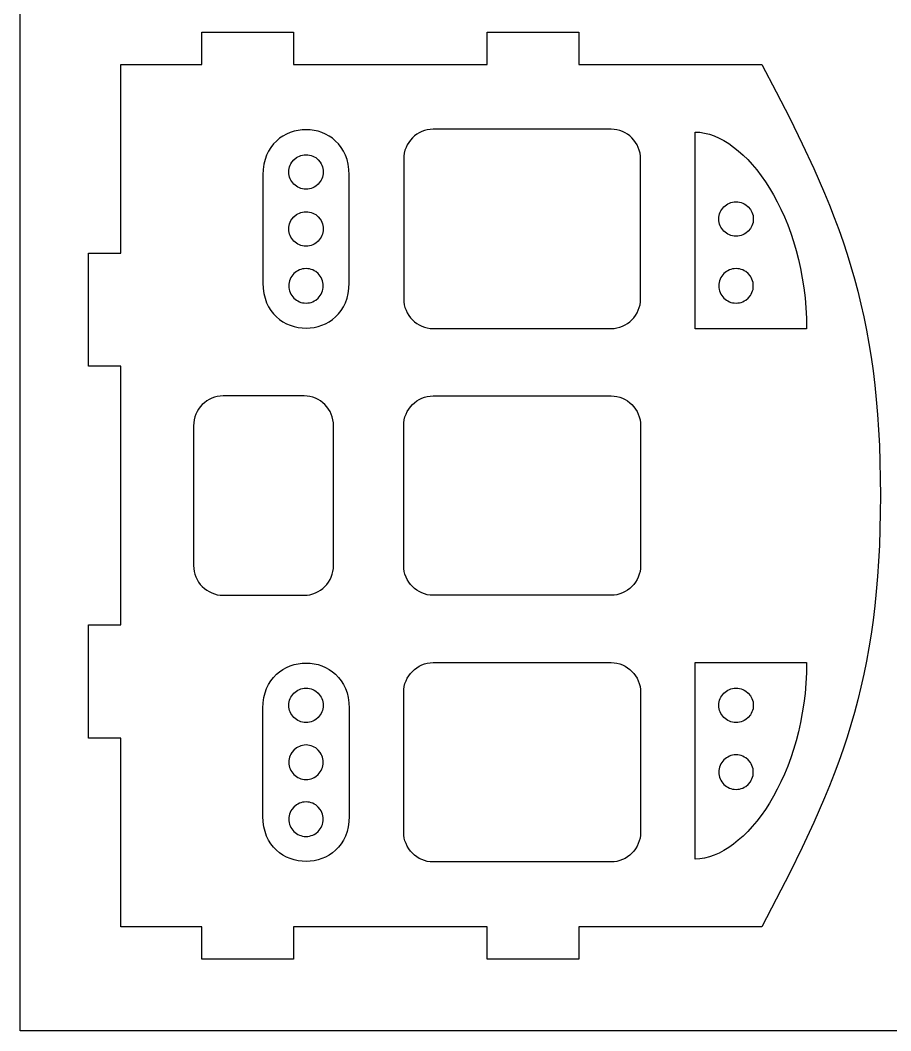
# Model space of a CAD drawing. Extents: x -4447 to 4447, y -2314 to 2314.
# Drawn here: x -4447 to -3476, y -2314 to -1187 of the extents above; entities that cross this region are included whole.
import ezdxf

# ---------------------------------------------------------------- set-up
doc = ezdxf.new("R2010")
doc.units = 0
doc.header["$MEASUREMENT"] = 0
doc.layers.get('0').update_dxf_attribs({"linetype": 'CONTINUOUS'})

msp = doc.modelspace()

# ---------------------------------------------------------------- linework, layer by layer
for p, q in [((-4447.3, -2313.8), (-4447.3, 2313.8)), ((-4244.7, -1200.1), (-4142.5, -1200.1)), ((-4244.7, -1236.2), (-4244.7, -1200.1)), ((-4142.5, -1200.1), (-4142.5, -1236.2)), ((-3926.2, -1200.1), (-3824, -1200.1)), ((-3926.2, -1236.2), (-3926.2, -1200.1)), ((-3824, -1200.1), (-3824, -1236.2)), ((-4334.9, -1236.2), (-4244.7, -1236.2)), ((-4334.9, -1446.5), (-4334.9, -1236.2)), ((-4142.5, -1236.2), (-3926.2, -1236.2)), ((-3824, -1236.2), (-3619.7, -1236.2)), ((-3619.7, -1236.2), (-3603.7, -1266.7)), ((-3603.7, -1266.7), (-3588.7, -1296.1)), ((-3588.7, -1296.1), (-3574.7, -1324.6)), ((-4154.1, -1316.1), (-4157.9, -1318.6)), ((-4150.1, -1313.9), (-4154.1, -1316.1)), ((-4146, -1312.1), (-4150.1, -1313.9)), ((-4141.7, -1310.8), (-4146, -1312.1)), ((-4137.3, -1309.8), (-4141.7, -1310.8)), ((-4132.8, -1309.2), (-4137.3, -1309.8)), ((-4128.3, -1309), (-4132.8, -1309.2)), ((-4123.8, -1309.2), (-4128.3, -1309)), ((-4119.4, -1309.8), (-4123.8, -1309.2)), ((-4115, -1310.8), (-4119.4, -1309.8)), ((-4110.7, -1312.1), (-4115, -1310.8)), ((-4106.5, -1313.9), (-4110.7, -1312.1)), ((-4102.6, -1316.1), (-4106.5, -1313.9)), ((-4098.8, -1318.6), (-4102.6, -1316.1)), ((-4009.7, -1318.2), (-4011.9, -1320.6)), ((-4007.4, -1316), (-4009.7, -1318.2)), ((-4004.9, -1314.1), (-4007.4, -1316)), ((-4002.1, -1312.4), (-4004.9, -1314.1)), ((-3999.2, -1311), (-4002.1, -1312.4)), ((-3996.2, -1309.9), (-3999.2, -1311)), ((-3993.1, -1309.1), (-3996.2, -1309.9)), ((-3989.8, -1308.6), (-3993.1, -1309.1)), ((-3986.4, -1308.4), (-3989.8, -1308.6)), ((-3788, -1308.4), (-3986.4, -1308.4)), ((-3784.7, -1308.6), (-3788, -1308.4)), ((-3781.4, -1309.1), (-3784.7, -1308.6)), ((-3778.2, -1309.9), (-3781.4, -1309.1)), ((-3775.2, -1311), (-3778.2, -1309.9)), ((-3772.3, -1312.4), (-3775.2, -1311)), ((-3769.6, -1314.1), (-3772.3, -1312.4)), ((-3767.1, -1316), (-3769.6, -1314.1)), ((-3764.7, -1318.2), (-3767.1, -1316)), ((-3762.6, -1320.6), (-3764.7, -1318.2)), ((-3694.2, -1311.6), (-3688.9, -1311.9)), ((-3694.2, -1530.9), (-3694.2, -1311.6)), ((-3688.9, -1311.9), (-3683.6, -1312.7)), ((-3683.6, -1312.7), (-3678.3, -1314.1)), ((-3678.3, -1314.1), (-3672.9, -1315.9)), ((-3672.9, -1315.9), (-3667.5, -1318.3)), ((-3667.5, -1318.3), (-3662.1, -1321.1)), ((-4167.6, -1328.7), (-4170.1, -1332.8)), ((-4164.6, -1324.9), (-4167.6, -1328.7)), ((-4161.4, -1321.6), (-4164.6, -1324.9)), ((-4157.9, -1318.6), (-4161.4, -1321.6)), ((-4095.3, -1321.6), (-4098.8, -1318.6)), ((-4092.1, -1324.9), (-4095.3, -1321.6)), ((-4089.1, -1328.7), (-4092.1, -1324.9)), ((-4086.6, -1332.8), (-4089.1, -1328.7)), ((-4016.8, -1328.8), (-4018, -1331.9)), ((-4015.4, -1325.9), (-4016.8, -1328.8)), ((-4013.8, -1323.1), (-4015.4, -1325.9)), ((-4011.9, -1320.6), (-4013.8, -1323.1)), ((-3760.7, -1323.1), (-3762.6, -1320.6)), ((-3759, -1325.9), (-3760.7, -1323.1)), ((-3757.6, -1328.8), (-3759, -1325.9)), ((-3756.5, -1331.9), (-3757.6, -1328.8)), ((-3662.1, -1321.1), (-3656.7, -1324.5)), ((-3656.7, -1324.5), (-3651.3, -1328.3)), ((-3651.3, -1328.3), (-3646, -1332.5)), ((-3574.7, -1324.6), (-3561.8, -1352.4)), ((-4172.3, -1337.3), (-4174, -1342.2)), ((-4170.1, -1332.8), (-4172.3, -1337.3)), ((-4141.9, -1342.5), (-4139.1, -1340.1)), ((-4139.1, -1340.1), (-4137.5, -1339.2)), ((-4137.5, -1339.2), (-4135.8, -1338.4)), ((-4135.8, -1338.4), (-4134.1, -1337.7)), ((-4134.1, -1337.7), (-4132.2, -1337.3)), ((-4132.2, -1337.3), (-4130.3, -1337)), ((-4130.3, -1337), (-4128.3, -1336.9)), ((-4128.3, -1336.9), (-4126.4, -1337)), ((-4126.4, -1337), (-4124.5, -1337.3)), ((-4124.5, -1337.3), (-4122.6, -1337.7)), ((-4122.6, -1337.7), (-4120.9, -1338.4)), ((-4120.9, -1338.4), (-4119.2, -1339.2)), ((-4119.2, -1339.2), (-4117.6, -1340.1)), ((-4117.6, -1340.1), (-4114.7, -1342.5)), ((-4084.4, -1337.3), (-4086.6, -1332.8)), ((-4082.6, -1342.2), (-4084.4, -1337.3)), ((-4019.3, -1338.4), (-4019.4, -1341.8)), ((-4018.8, -1335.1), (-4019.3, -1338.4)), ((-4018, -1331.9), (-4018.8, -1335.1)), ((-3755.7, -1335.1), (-3756.5, -1331.9)), ((-3755.2, -1338.4), (-3755.7, -1335.1)), ((-3755, -1341.8), (-3755.2, -1338.4)), ((-3646, -1332.5), (-3640.7, -1337.2)), ((-3640.7, -1337.2), (-3635.5, -1342.4)), ((-4175.3, -1347.5), (-4176.1, -1353.2)), ((-4174, -1342.2), (-4175.3, -1347.5)), ((-4147.5, -1354.1), (-4147.2, -1352.2)), ((-4147.2, -1352.2), (-4146.7, -1350.4)), ((-4146.7, -1350.4), (-4146.1, -1348.6)), ((-4146.1, -1348.6), (-4145.3, -1346.9)), ((-4145.3, -1346.9), (-4144.3, -1345.3)), ((-4144.3, -1345.3), (-4141.9, -1342.5)), ((-4114.7, -1342.5), (-4112.4, -1345.3)), ((-4112.4, -1345.3), (-4111.4, -1346.9)), ((-4111.4, -1346.9), (-4110.6, -1348.6)), ((-4110.6, -1348.6), (-4110, -1350.4)), ((-4110, -1350.4), (-4109.5, -1352.2)), ((-4109.5, -1352.2), (-4109.2, -1354.1)), ((-4081.3, -1347.5), (-4082.6, -1342.2)), ((-4080.5, -1353.2), (-4081.3, -1347.5)), ((-4019.4, -1341.8), (-4019.4, -1497.4)), ((-3755, -1497.4), (-3755, -1341.8)), ((-3635.5, -1342.4), (-3630.4, -1347.9)), ((-3630.4, -1347.9), (-3625.4, -1353.9)), ((-4176.1, -1353.2), (-4176.4, -1359.3)), ((-4176.4, -1359.3), (-4176.4, -1479.8)), ((-4147.6, -1356.1), (-4147.5, -1354.1)), ((-4147.5, -1358.1), (-4147.6, -1356.1)), ((-4147.2, -1360), (-4147.5, -1358.1)), ((-4146.7, -1361.8), (-4147.2, -1360)), ((-4146.1, -1363.6), (-4146.7, -1361.8)), ((-4110, -1361.8), (-4110.6, -1363.6)), ((-4109.5, -1360), (-4110, -1361.8)), ((-4109.2, -1358.1), (-4109.5, -1360)), ((-4109.2, -1354.1), (-4109.1, -1356.1)), ((-4109.1, -1356.1), (-4109.2, -1358.1)), ((-4080.3, -1359.3), (-4080.5, -1353.2)), ((-4080.3, -1479.8), (-4080.3, -1359.3)), ((-3625.4, -1353.9), (-3620.5, -1360.3)), ((-3620.5, -1360.3), (-3615.8, -1367)), ((-3561.8, -1352.4), (-3555.7, -1366.1)), ((-4145.3, -1365.3), (-4146.1, -1363.6)), ((-4144.3, -1366.8), (-4145.3, -1365.3)), ((-4141.9, -1369.7), (-4144.3, -1366.8)), ((-4139.1, -1372), (-4141.9, -1369.7)), ((-4137.5, -1373), (-4139.1, -1372)), ((-4135.8, -1373.8), (-4137.5, -1373)), ((-4134.1, -1374.5), (-4135.8, -1373.8)), ((-4132.2, -1374.9), (-4134.1, -1374.5)), ((-4122.6, -1374.5), (-4124.5, -1374.9)), ((-4120.9, -1373.8), (-4122.6, -1374.5)), ((-4119.2, -1373), (-4120.9, -1373.8)), ((-4117.6, -1372), (-4119.2, -1373)), ((-4114.7, -1369.7), (-4117.6, -1372)), ((-4112.4, -1366.8), (-4114.7, -1369.7)), ((-4111.4, -1365.3), (-4112.4, -1366.8)), ((-4110.6, -1363.6), (-4111.4, -1365.3)), ((-3615.8, -1367), (-3611.2, -1374.1)), ((-3611.2, -1374.1), (-3606.8, -1381.7)), ((-3555.7, -1366.1), (-3549.9, -1379.7)), ((-4130.3, -1375.2), (-4132.2, -1374.9)), ((-4128.3, -1375.3), (-4130.3, -1375.2)), ((-4126.4, -1375.2), (-4128.3, -1375.3)), ((-4124.5, -1374.9), (-4126.4, -1375.2)), ((-3606.8, -1381.7), (-3602.5, -1389.5)), ((-3549.9, -1379.7), (-3544.4, -1393.3)), ((-3664.4, -1397.8), (-3662.1, -1395)), ((-3662.1, -1395), (-3659.2, -1392.6)), ((-3659.2, -1392.6), (-3657.7, -1391.7)), ((-3657.7, -1391.7), (-3656, -1390.8)), ((-3656, -1390.8), (-3654.2, -1390.2)), ((-3654.2, -1390.2), (-3652.4, -1389.7)), ((-3652.4, -1389.7), (-3650.5, -1389.4)), ((-3650.5, -1389.4), (-3648.5, -1389.3)), ((-3648.5, -1389.3), (-3646.5, -1389.4)), ((-3646.5, -1389.4), (-3644.6, -1389.7)), ((-3644.6, -1389.7), (-3642.8, -1390.2)), ((-3642.8, -1390.2), (-3641, -1390.8)), ((-3641, -1390.8), (-3639.3, -1391.7)), ((-3639.3, -1391.7), (-3637.7, -1392.6)), ((-3637.7, -1392.6), (-3634.9, -1395)), ((-3634.9, -1395), (-3632.5, -1397.8)), ((-3602.5, -1389.5), (-3598.4, -1397.7)), ((-3544.4, -1393.3), (-3539.1, -1406.9)), ((-4144.3, -1408.8), (-4141.9, -1406)), ((-4141.9, -1406), (-4139.1, -1403.6)), ((-4139.1, -1403.6), (-4137.5, -1402.7)), ((-4137.5, -1402.7), (-4135.8, -1401.9)), ((-4135.8, -1401.9), (-4134.1, -1401.2)), ((-4134.1, -1401.2), (-4132.2, -1400.8)), ((-4132.2, -1400.8), (-4130.3, -1400.5)), ((-4130.3, -1400.5), (-4128.3, -1400.4)), ((-4128.3, -1400.4), (-4126.4, -1400.5)), ((-4126.4, -1400.5), (-4124.5, -1400.8)), ((-4124.5, -1400.8), (-4122.6, -1401.2)), ((-4122.6, -1401.2), (-4120.9, -1401.9)), ((-4120.9, -1401.9), (-4119.2, -1402.7)), ((-4119.2, -1402.7), (-4117.6, -1403.6)), ((-4117.6, -1403.6), (-4114.7, -1406)), ((-4114.7, -1406), (-4112.4, -1408.8)), ((-3667.7, -1408.6), (-3667.6, -1406.6)), ((-3667.6, -1410.5), (-3667.7, -1408.6)), ((-3667.6, -1406.6), (-3667.3, -1404.7)), ((-3667.3, -1404.7), (-3666.9, -1402.9)), ((-3666.9, -1402.9), (-3666.2, -1401.1)), ((-3666.2, -1401.1), (-3665.4, -1399.4)), ((-3665.4, -1399.4), (-3664.4, -1397.8)), ((-3632.5, -1397.8), (-3631.6, -1399.4)), ((-3631.6, -1399.4), (-3630.8, -1401.1)), ((-3630.8, -1401.1), (-3630.1, -1402.9)), ((-3630.1, -1402.9), (-3629.6, -1404.7)), ((-3629.6, -1404.7), (-3629.4, -1406.6)), ((-3629.4, -1406.6), (-3629.3, -1408.6)), ((-3629.3, -1408.6), (-3629.4, -1410.5)), ((-3598.4, -1397.7), (-3594.6, -1406.3)), ((-3594.6, -1406.3), (-3590.9, -1415.1)), ((-3539.1, -1406.9), (-3534, -1420.4)), ((-4147.6, -1419.6), (-4147.5, -1417.6)), ((-4147.5, -1421.6), (-4147.6, -1419.6)), ((-4147.5, -1417.6), (-4147.2, -1415.7)), ((-4147.2, -1415.7), (-4146.7, -1413.9)), ((-4146.7, -1413.9), (-4146.1, -1412.1)), ((-4146.1, -1412.1), (-4145.3, -1410.4)), ((-4145.3, -1410.4), (-4144.3, -1408.8)), ((-4112.4, -1408.8), (-4111.4, -1410.4)), ((-4111.4, -1410.4), (-4110.6, -1412.1)), ((-4110.6, -1412.1), (-4110, -1413.9)), ((-4110, -1413.9), (-4109.5, -1415.7)), ((-4109.5, -1415.7), (-4109.2, -1417.6)), ((-4109.2, -1417.6), (-4109.1, -1419.6)), ((-4109.1, -1419.6), (-4109.2, -1421.6)), ((-3667.3, -1412.4), (-3667.6, -1410.5)), ((-3666.9, -1414.3), (-3667.3, -1412.4)), ((-3666.2, -1416.1), (-3666.9, -1414.3)), ((-3665.4, -1417.7), (-3666.2, -1416.1)), ((-3664.4, -1419.3), (-3665.4, -1417.7)), ((-3662.1, -1422.2), (-3664.4, -1419.3)), ((-3632.5, -1419.3), (-3634.9, -1422.2)), ((-3631.6, -1417.7), (-3632.5, -1419.3)), ((-3630.8, -1416.1), (-3631.6, -1417.7)), ((-3630.1, -1414.3), (-3630.8, -1416.1)), ((-3629.6, -1412.4), (-3630.1, -1414.3)), ((-3629.4, -1410.5), (-3629.6, -1412.4)), ((-3590.9, -1415.1), (-3587.5, -1424.3)), ((-4147.2, -1423.5), (-4147.5, -1421.6)), ((-4146.7, -1425.3), (-4147.2, -1423.5)), ((-4146.1, -1427.1), (-4146.7, -1425.3)), ((-4145.3, -1428.8), (-4146.1, -1427.1)), ((-4144.3, -1430.3), (-4145.3, -1428.8)), ((-4141.9, -1433.2), (-4144.3, -1430.3)), ((-4112.4, -1430.3), (-4114.7, -1433.2)), ((-4111.4, -1428.8), (-4112.4, -1430.3)), ((-4110.6, -1427.1), (-4111.4, -1428.8)), ((-4110, -1425.3), (-4110.6, -1427.1)), ((-4109.5, -1423.5), (-4110, -1425.3)), ((-4109.2, -1421.6), (-4109.5, -1423.5)), ((-3659.2, -1424.5), (-3662.1, -1422.2)), ((-3657.7, -1425.5), (-3659.2, -1424.5)), ((-3656, -1426.3), (-3657.7, -1425.5)), ((-3654.2, -1426.9), (-3656, -1426.3)), ((-3652.4, -1427.4), (-3654.2, -1426.9)), ((-3650.5, -1427.7), (-3652.4, -1427.4)), ((-3648.5, -1427.8), (-3650.5, -1427.7)), ((-3646.5, -1427.7), (-3648.5, -1427.8)), ((-3644.6, -1427.4), (-3646.5, -1427.7)), ((-3642.8, -1426.9), (-3644.6, -1427.4)), ((-3641, -1426.3), (-3642.8, -1426.9)), ((-3639.3, -1425.5), (-3641, -1426.3)), ((-3637.7, -1424.5), (-3639.3, -1425.5)), ((-3634.9, -1422.2), (-3637.7, -1424.5)), ((-3587.5, -1424.3), (-3584.4, -1433.8)), ((-3534, -1420.4), (-3529.2, -1434)), ((-4139.1, -1435.5), (-4141.9, -1433.2)), ((-4137.5, -1436.5), (-4139.1, -1435.5)), ((-4135.8, -1437.3), (-4137.5, -1436.5)), ((-4134.1, -1438), (-4135.8, -1437.3)), ((-4132.2, -1438.4), (-4134.1, -1438)), ((-4130.3, -1438.7), (-4132.2, -1438.4)), ((-4128.3, -1438.8), (-4130.3, -1438.7)), ((-4126.4, -1438.7), (-4128.3, -1438.8)), ((-4124.5, -1438.4), (-4126.4, -1438.7)), ((-4122.6, -1438), (-4124.5, -1438.4)), ((-4120.9, -1437.3), (-4122.6, -1438)), ((-4119.2, -1436.5), (-4120.9, -1437.3)), ((-4117.6, -1435.5), (-4119.2, -1436.5)), ((-4114.7, -1433.2), (-4117.6, -1435.5)), ((-3584.4, -1433.8), (-3581.5, -1443.6)), ((-3529.2, -1434), (-3524.7, -1447.7)), ((-4370.9, -1446.5), (-4334.9, -1446.5)), ((-4370.9, -1572.7), (-4370.9, -1446.5)), ((-3581.5, -1443.6), (-3578.9, -1453.6)), ((-3578.9, -1453.6), (-3576.6, -1463.9)), ((-3524.7, -1447.7), (-3520.5, -1461.4)), ((-4134.1, -1464.7), (-4135.8, -1465.4)), ((-4132.2, -1464.3), (-4134.1, -1464.7)), ((-4130.3, -1464), (-4132.2, -1464.3)), ((-4128.3, -1463.9), (-4130.3, -1464)), ((-4126.4, -1464), (-4128.3, -1463.9)), ((-4124.5, -1464.3), (-4126.4, -1464)), ((-4122.6, -1464.7), (-4124.5, -1464.3)), ((-4120.9, -1465.4), (-4122.6, -1464.7)), ((-3654.2, -1464.7), (-3656, -1465.4)), ((-3652.4, -1464.3), (-3654.2, -1464.7)), ((-3650.5, -1464), (-3652.4, -1464.3)), ((-3648.5, -1463.9), (-3650.5, -1464)), ((-3646.5, -1464), (-3648.5, -1463.9)), ((-3644.6, -1464.3), (-3646.5, -1464)), ((-3642.8, -1464.7), (-3644.6, -1464.3)), ((-3641, -1465.4), (-3642.8, -1464.7)), ((-3576.6, -1463.9), (-3574.6, -1474.5)), ((-3520.5, -1461.4), (-3516.5, -1475.2)), ((-4146.1, -1475.6), (-4146.7, -1477.4)), ((-4145.3, -1473.9), (-4146.1, -1475.6)), ((-4144.3, -1472.3), (-4145.3, -1473.9)), ((-4141.9, -1469.5), (-4144.3, -1472.3)), ((-4139.1, -1467.1), (-4141.9, -1469.5)), ((-4137.5, -1466.2), (-4139.1, -1467.1)), ((-4135.8, -1465.4), (-4137.5, -1466.2)), ((-4119.2, -1466.2), (-4120.9, -1465.4)), ((-4117.6, -1467.1), (-4119.2, -1466.2)), ((-4114.7, -1469.5), (-4117.6, -1467.1)), ((-4112.4, -1472.3), (-4114.7, -1469.5)), ((-4111.4, -1473.9), (-4112.4, -1472.3)), ((-4110.6, -1475.6), (-4111.4, -1473.9)), ((-4110, -1477.4), (-4110.6, -1475.6)), ((-3666.2, -1475.6), (-3666.9, -1477.4)), ((-3665.4, -1473.9), (-3666.2, -1475.6)), ((-3664.4, -1472.3), (-3665.4, -1473.9)), ((-3662.1, -1469.5), (-3664.4, -1472.3)), ((-3659.2, -1467.1), (-3662.1, -1469.5)), ((-3657.7, -1466.2), (-3659.2, -1467.1)), ((-3656, -1465.4), (-3657.7, -1466.2)), ((-3639.3, -1466.2), (-3641, -1465.4)), ((-3637.7, -1467.1), (-3639.3, -1466.2)), ((-3634.9, -1469.5), (-3637.7, -1467.1)), ((-3632.5, -1472.3), (-3634.9, -1469.5)), ((-3631.6, -1473.9), (-3632.5, -1472.3)), ((-3630.8, -1475.6), (-3631.6, -1473.9)), ((-3630.1, -1477.4), (-3630.8, -1475.6)), ((-3574.6, -1474.5), (-3572.9, -1485.4)), ((-3516.5, -1475.2), (-3512.7, -1489.2)), ((-4176.4, -1479.8), (-4176.1, -1485.9)), ((-4176.1, -1485.9), (-4175.3, -1491.6)), ((-4147.5, -1481.1), (-4147.6, -1483.1)), ((-4147.6, -1483.1), (-4147.5, -1485.1)), ((-4147.2, -1479.2), (-4147.5, -1481.1)), ((-4147.5, -1485.1), (-4147.2, -1487)), ((-4146.7, -1477.4), (-4147.2, -1479.2)), ((-4147.2, -1487), (-4146.7, -1488.8)), ((-4109.5, -1479.2), (-4110, -1477.4)), ((-4110, -1488.8), (-4109.5, -1487)), ((-4109.2, -1481.1), (-4109.5, -1479.2)), ((-4109.5, -1487), (-4109.2, -1485.1)), ((-4109.1, -1483.1), (-4109.2, -1481.1)), ((-4109.2, -1485.1), (-4109.1, -1483.1)), ((-4081.3, -1491.6), (-4080.5, -1485.9)), ((-4080.5, -1485.9), (-4080.3, -1479.8)), ((-3667.6, -1481.1), (-3667.7, -1483.1)), ((-3667.7, -1483.1), (-3667.6, -1485.1)), ((-3667.3, -1479.2), (-3667.6, -1481.1)), ((-3667.6, -1485.1), (-3667.3, -1487)), ((-3666.9, -1477.4), (-3667.3, -1479.2)), ((-3667.3, -1487), (-3666.9, -1488.8)), ((-3629.6, -1479.2), (-3630.1, -1477.4)), ((-3630.1, -1488.8), (-3629.6, -1487)), ((-3629.4, -1481.1), (-3629.6, -1479.2)), ((-3629.6, -1487), (-3629.4, -1485.1)), ((-3629.3, -1483.1), (-3629.4, -1481.1)), ((-3629.4, -1485.1), (-3629.3, -1483.1)), ((-3572.9, -1485.4), (-3571.6, -1496.4)), ((-4175.3, -1491.6), (-4174, -1497)), ((-4174, -1497), (-4172.3, -1501.9)), ((-4146.7, -1488.8), (-4146.1, -1490.6)), ((-4146.1, -1490.6), (-4145.3, -1492.3)), ((-4145.3, -1492.3), (-4144.3, -1493.8)), ((-4144.3, -1493.8), (-4141.9, -1496.7)), ((-4141.9, -1496.7), (-4139.1, -1499)), ((-4117.6, -1499), (-4114.7, -1496.7)), ((-4114.7, -1496.7), (-4112.4, -1493.8)), ((-4112.4, -1493.8), (-4111.4, -1492.3)), ((-4111.4, -1492.3), (-4110.6, -1490.6)), ((-4110.6, -1490.6), (-4110, -1488.8)), ((-4084.4, -1501.9), (-4082.6, -1497)), ((-4082.6, -1497), (-4081.3, -1491.6)), ((-4019.4, -1497.4), (-4019.3, -1500.8)), ((-3755.2, -1500.8), (-3755, -1497.4)), ((-3666.9, -1488.8), (-3666.2, -1490.6)), ((-3666.2, -1490.6), (-3665.4, -1492.3)), ((-3665.4, -1492.3), (-3664.4, -1493.8)), ((-3664.4, -1493.8), (-3662.1, -1496.7)), ((-3662.1, -1496.7), (-3659.2, -1499)), ((-3637.7, -1499), (-3634.9, -1496.7)), ((-3634.9, -1496.7), (-3632.5, -1493.8)), ((-3632.5, -1493.8), (-3631.6, -1492.3)), ((-3631.6, -1492.3), (-3630.8, -1490.6)), ((-3630.8, -1490.6), (-3630.1, -1488.8)), ((-3571.6, -1496.4), (-3570.7, -1507.7)), ((-3512.7, -1489.2), (-3509.2, -1503.4)), ((-4172.3, -1501.9), (-4170.1, -1506.4)), ((-4170.1, -1506.4), (-4167.6, -1510.5)), ((-4139.1, -1499), (-4137.5, -1500)), ((-4137.5, -1500), (-4135.8, -1500.8)), ((-4135.8, -1500.8), (-4134.1, -1501.5)), ((-4134.1, -1501.5), (-4132.2, -1501.9)), ((-4132.2, -1501.9), (-4130.3, -1502.2)), ((-4130.3, -1502.2), (-4128.3, -1502.3)), ((-4128.3, -1502.3), (-4126.4, -1502.2)), ((-4126.4, -1502.2), (-4124.5, -1501.9)), ((-4124.5, -1501.9), (-4122.6, -1501.5)), ((-4122.6, -1501.5), (-4120.9, -1500.8)), ((-4120.9, -1500.8), (-4119.2, -1500)), ((-4119.2, -1500), (-4117.6, -1499)), ((-4089.1, -1510.5), (-4086.6, -1506.4)), ((-4086.6, -1506.4), (-4084.4, -1501.9)), ((-4019.3, -1500.8), (-4018.8, -1504.1)), ((-4018.8, -1504.1), (-4018, -1507.3)), ((-4018, -1507.3), (-4016.8, -1510.4)), ((-3757.6, -1510.4), (-3756.5, -1507.3)), ((-3756.5, -1507.3), (-3755.7, -1504.1)), ((-3755.7, -1504.1), (-3755.2, -1500.8)), ((-3659.2, -1499), (-3657.7, -1500)), ((-3657.7, -1500), (-3656, -1500.8)), ((-3656, -1500.8), (-3654.2, -1501.5)), ((-3654.2, -1501.5), (-3652.4, -1501.9)), ((-3652.4, -1501.9), (-3650.5, -1502.2)), ((-3650.5, -1502.2), (-3648.5, -1502.3)), ((-3648.5, -1502.3), (-3646.5, -1502.2)), ((-3646.5, -1502.2), (-3644.6, -1501.9)), ((-3644.6, -1501.9), (-3642.8, -1501.5)), ((-3642.8, -1501.5), (-3641, -1500.8)), ((-3641, -1500.8), (-3639.3, -1500)), ((-3639.3, -1500), (-3637.7, -1499)), ((-3570.7, -1507.7), (-3570.1, -1519.2)), ((-3509.2, -1503.4), (-3506, -1517.8)), ((-4167.6, -1510.5), (-4164.6, -1514.3)), ((-4164.6, -1514.3), (-4161.4, -1517.6)), ((-4161.4, -1517.6), (-4157.9, -1520.6)), ((-4157.9, -1520.6), (-4154.1, -1523.1)), ((-4102.6, -1523.1), (-4098.8, -1520.6)), ((-4098.8, -1520.6), (-4095.3, -1517.6)), ((-4095.3, -1517.6), (-4092.1, -1514.3)), ((-4092.1, -1514.3), (-4089.1, -1510.5)), ((-4016.8, -1510.4), (-4015.4, -1513.3)), ((-4015.4, -1513.3), (-4013.8, -1516)), ((-4013.8, -1516), (-4011.9, -1518.6)), ((-4011.9, -1518.6), (-4009.7, -1521)), ((-4009.7, -1521), (-4007.4, -1523.1)), ((-3767.1, -1523.1), (-3764.7, -1521)), ((-3764.7, -1521), (-3762.6, -1518.6)), ((-3762.6, -1518.6), (-3760.7, -1516)), ((-3760.7, -1516), (-3759, -1513.3)), ((-3759, -1513.3), (-3757.6, -1510.4)), ((-3570.1, -1519.2), (-3569.9, -1530.9)), ((-3506, -1517.8), (-3503.1, -1532.4)), ((-4154.1, -1523.1), (-4150.1, -1525.3)), ((-4150.1, -1525.3), (-4146, -1527)), ((-4146, -1527), (-4141.7, -1528.4)), ((-4141.7, -1528.4), (-4137.3, -1529.4)), ((-4137.3, -1529.4), (-4132.8, -1530)), ((-4132.8, -1530), (-4128.3, -1530.2)), ((-4128.3, -1530.2), (-4123.8, -1530)), ((-4123.8, -1530), (-4119.4, -1529.4)), ((-4119.4, -1529.4), (-4115, -1528.4)), ((-4115, -1528.4), (-4110.7, -1527)), ((-4110.7, -1527), (-4106.5, -1525.3)), ((-4106.5, -1525.3), (-4102.6, -1523.1)), ((-4007.4, -1523.1), (-4004.9, -1525.1)), ((-4004.9, -1525.1), (-4002.1, -1526.7)), ((-4002.1, -1526.7), (-3999.2, -1528.1)), ((-3999.2, -1528.1), (-3996.2, -1529.3)), ((-3996.2, -1529.3), (-3993.1, -1530.1)), ((-3993.1, -1530.1), (-3989.8, -1530.6)), ((-3989.8, -1530.6), (-3986.4, -1530.8)), ((-3986.4, -1530.8), (-3788, -1530.8)), ((-3788, -1530.8), (-3784.7, -1530.6)), ((-3784.7, -1530.6), (-3781.4, -1530.1)), ((-3781.4, -1530.1), (-3778.2, -1529.3)), ((-3778.2, -1529.3), (-3775.2, -1528.1)), ((-3775.2, -1528.1), (-3772.3, -1526.7)), ((-3772.3, -1526.7), (-3769.6, -1525.1)), ((-3769.6, -1525.1), (-3767.1, -1523.1)), ((-3569.9, -1530.9), (-3694.2, -1530.9)), ((-3503.1, -1532.4), (-3500.4, -1547.3)), ((-3500.4, -1547.3), (-3497.9, -1562.5)), ((-3497.9, -1562.5), (-3495.7, -1578)), ((-4334.9, -1572.7), (-4370.9, -1572.7)), ((-4334.9, -1861.2), (-4334.9, -1572.7)), ((-3495.7, -1578), (-3493.8, -1593.8)), ((-3493.8, -1593.8), (-3492.1, -1610)), ((-4236.5, -1609.8), (-4239.2, -1611.5)), ((-4233.6, -1608.4), (-4236.5, -1609.8)), ((-4230.6, -1607.3), (-4233.6, -1608.4)), ((-4227.4, -1606.5), (-4230.6, -1607.3)), ((-4224.2, -1606), (-4227.4, -1606.5)), ((-4220.8, -1605.8), (-4224.2, -1606)), ((-4130.6, -1605.8), (-4220.8, -1605.8)), ((-4127.2, -1606), (-4130.6, -1605.8)), ((-4124, -1606.5), (-4127.2, -1606)), ((-4120.8, -1607.3), (-4124, -1606.5)), ((-4117.8, -1608.4), (-4120.8, -1607.3)), ((-4114.9, -1609.8), (-4117.8, -1608.4)), ((-4112.2, -1611.5), (-4114.9, -1609.8)), ((-4004.9, -1611.5), (-4002.1, -1609.8)), ((-4002.1, -1609.8), (-3999.2, -1608.4)), ((-3999.2, -1608.4), (-3996.2, -1607.3)), ((-3996.2, -1607.3), (-3993.1, -1606.5)), ((-3993.1, -1606.5), (-3989.8, -1606)), ((-3989.8, -1606), (-3986.4, -1605.8)), ((-3986.4, -1605.8), (-3788, -1605.8)), ((-3788, -1605.8), (-3784.7, -1606)), ((-3784.7, -1606), (-3781.4, -1606.5)), ((-3781.4, -1606.5), (-3778.2, -1607.3)), ((-3778.2, -1607.3), (-3775.2, -1608.4)), ((-3775.2, -1608.4), (-3772.3, -1609.8)), ((-3772.3, -1609.8), (-3769.6, -1611.5)), ((-3492.1, -1610), (-3490.7, -1626.7)), ((-4248.2, -1620.5), (-4249.8, -1623.3)), ((-4246.3, -1618), (-4248.2, -1620.5)), ((-4244.1, -1615.6), (-4246.3, -1618)), ((-4241.8, -1613.4), (-4244.1, -1615.6)), ((-4239.2, -1611.5), (-4241.8, -1613.4)), ((-4109.6, -1613.4), (-4112.2, -1611.5)), ((-4107.3, -1615.6), (-4109.6, -1613.4)), ((-4105.1, -1618), (-4107.3, -1615.6)), ((-4103.2, -1620.5), (-4105.1, -1618)), ((-4101.6, -1623.3), (-4103.2, -1620.5)), ((-4015.4, -1623.3), (-4013.8, -1620.5)), ((-4013.8, -1620.5), (-4011.9, -1618)), ((-4011.9, -1618), (-4009.7, -1615.6)), ((-4009.7, -1615.6), (-4007.4, -1613.4)), ((-4007.4, -1613.4), (-4004.9, -1611.5)), ((-3769.6, -1611.5), (-3767.1, -1613.4)), ((-3767.1, -1613.4), (-3764.7, -1615.6)), ((-3764.7, -1615.6), (-3762.6, -1618)), ((-3762.6, -1618), (-3760.7, -1620.5)), ((-3760.7, -1620.5), (-3759, -1623.3)), ((-4253.2, -1632.4), (-4253.7, -1635.7)), ((-4252.3, -1629.3), (-4253.2, -1632.4)), ((-4251.2, -1626.2), (-4252.3, -1629.3)), ((-4249.8, -1623.3), (-4251.2, -1626.2)), ((-4100.2, -1626.2), (-4101.6, -1623.3)), ((-4099.1, -1629.3), (-4100.2, -1626.2)), ((-4098.3, -1632.4), (-4099.1, -1629.3)), ((-4097.7, -1635.7), (-4098.3, -1632.4)), ((-4019.3, -1635.7), (-4018.8, -1632.4)), ((-4018.8, -1632.4), (-4018, -1629.3)), ((-4018, -1629.3), (-4016.8, -1626.2)), ((-4016.8, -1626.2), (-4015.4, -1623.3)), ((-3759, -1623.3), (-3757.6, -1626.2)), ((-3757.6, -1626.2), (-3756.5, -1629.3)), ((-3756.5, -1629.3), (-3755.7, -1632.4)), ((-3755.7, -1632.4), (-3755.2, -1635.7)), ((-3490.7, -1626.7), (-3489.5, -1643.7)), ((-4253.7, -1635.7), (-4253.8, -1639.1)), ((-4253.8, -1639.1), (-4253.8, -1794.8)), ((-4097.6, -1639.1), (-4097.7, -1635.7)), ((-4097.6, -1794.8), (-4097.6, -1639.1)), ((-4019.4, -1639.1), (-4019.3, -1635.7)), ((-4019.4, -1794.8), (-4019.4, -1639.1)), ((-3755.2, -1635.7), (-3755, -1639.1)), ((-3755, -1639.1), (-3755, -1794.8)), ((-3489.5, -1643.7), (-3488.6, -1661.3)), ((-3488.6, -1661.3), (-3488, -1679.3)), ((-3488, -1679.3), (-3487.6, -1697.9)), ((-3487.6, -1697.9), (-3487.5, -1717)), ((-3487.5, -1717), (-3487.6, -1736.1)), ((-3487.6, -1736.1), (-3488, -1754.6)), ((-3488, -1754.6), (-3488.6, -1772.7)), ((-3488.6, -1772.7), (-3489.5, -1790.2)), ((-3489.5, -1790.2), (-3490.7, -1807.3)), ((-4253.8, -1794.8), (-4253.7, -1798.2)), ((-4253.7, -1798.2), (-4253.2, -1801.5)), ((-4253.2, -1801.5), (-4252.3, -1804.7)), ((-4099.1, -1804.7), (-4098.3, -1801.5)), ((-4098.3, -1801.5), (-4097.7, -1798.2)), ((-4097.7, -1798.2), (-4097.6, -1794.8)), ((-4019.3, -1798.2), (-4019.4, -1794.8)), ((-4018.8, -1801.5), (-4019.3, -1798.2)), ((-4018, -1804.7), (-4018.8, -1801.5)), ((-3755.7, -1801.5), (-3756.5, -1804.7)), ((-3755.2, -1798.2), (-3755.7, -1801.5)), ((-3755, -1794.8), (-3755.2, -1798.2)), ((-4252.3, -1804.7), (-4251.2, -1807.7)), ((-4251.2, -1807.7), (-4249.8, -1810.7)), ((-4249.8, -1810.7), (-4248.2, -1813.4)), ((-4248.2, -1813.4), (-4246.3, -1816)), ((-4105.1, -1816), (-4103.2, -1813.4)), ((-4103.2, -1813.4), (-4101.6, -1810.7)), ((-4101.6, -1810.7), (-4100.2, -1807.8)), ((-4100.2, -1807.8), (-4099.1, -1804.7)), ((-4016.8, -1807.8), (-4018, -1804.7)), ((-4015.4, -1810.7), (-4016.8, -1807.8)), ((-4013.8, -1813.4), (-4015.4, -1810.7)), ((-4011.9, -1816), (-4013.8, -1813.4)), ((-3760.7, -1813.4), (-3762.6, -1816)), ((-3759, -1810.7), (-3760.7, -1813.4)), ((-3757.6, -1807.8), (-3759, -1810.7)), ((-3756.5, -1804.7), (-3757.6, -1807.8)), ((-3490.7, -1807.3), (-3492.1, -1823.9)), ((-4246.3, -1816), (-4244.1, -1818.4)), ((-4244.1, -1818.4), (-4241.8, -1820.5)), ((-4241.8, -1820.5), (-4239.2, -1822.4)), ((-4239.2, -1822.4), (-4236.5, -1824.1)), ((-4236.5, -1824.1), (-4233.6, -1825.5)), ((-4233.6, -1825.5), (-4230.6, -1826.6)), ((-4120.8, -1826.6), (-4117.8, -1825.5)), ((-4117.8, -1825.5), (-4114.9, -1824.1)), ((-4114.9, -1824.1), (-4112.2, -1822.4)), ((-4112.2, -1822.4), (-4109.6, -1820.5)), ((-4109.6, -1820.5), (-4107.3, -1818.4)), ((-4107.3, -1818.4), (-4105.1, -1816)), ((-4009.7, -1818.4), (-4011.9, -1816)), ((-4007.4, -1820.5), (-4009.7, -1818.4)), ((-4004.9, -1822.4), (-4007.4, -1820.5)), ((-4002.1, -1824.1), (-4004.9, -1822.4)), ((-3999.2, -1825.5), (-4002.1, -1824.1)), ((-3996.2, -1826.6), (-3999.2, -1825.5)), ((-3775.2, -1825.5), (-3778.2, -1826.6)), ((-3772.3, -1824.1), (-3775.2, -1825.5)), ((-3769.6, -1822.4), (-3772.3, -1824.1)), ((-3767.1, -1820.5), (-3769.6, -1822.4)), ((-3764.7, -1818.4), (-3767.1, -1820.5)), ((-3762.6, -1816), (-3764.7, -1818.4)), ((-3492.1, -1823.9), (-3493.8, -1840.1)), ((-4230.6, -1826.6), (-4227.4, -1827.5)), ((-4227.4, -1827.5), (-4224.2, -1828)), ((-4224.2, -1828), (-4220.8, -1828.2)), ((-4220.8, -1828.2), (-4130.6, -1828.2)), ((-4130.6, -1828.2), (-4127.2, -1828)), ((-4127.2, -1828), (-4124, -1827.5)), ((-4124, -1827.5), (-4120.8, -1826.6)), ((-3993.1, -1827.5), (-3996.2, -1826.6)), ((-3989.8, -1828), (-3993.1, -1827.5)), ((-3986.4, -1828.2), (-3989.8, -1828)), ((-3788, -1828.2), (-3986.4, -1828.2)), ((-3784.7, -1828), (-3788, -1828.2)), ((-3781.4, -1827.5), (-3784.7, -1828)), ((-3778.2, -1826.6), (-3781.4, -1827.5)), ((-3493.8, -1840.1), (-3495.7, -1856)), ((-3495.7, -1856), (-3497.9, -1871.5)), ((-4370.9, -1861.2), (-4334.9, -1861.2)), ((-4370.9, -1987.4), (-4370.9, -1861.2)), ((-3497.9, -1871.5), (-3500.4, -1886.6)), ((-3500.4, -1886.6), (-3503.1, -1901.5)), ((-4137.3, -1904.5), (-4132.8, -1903.9)), ((-4132.8, -1903.9), (-4128.3, -1903.7)), ((-4128.3, -1903.7), (-4123.8, -1903.9)), ((-4123.8, -1903.9), (-4119.4, -1904.5)), ((-3996.2, -1904.7), (-3993.1, -1903.8)), ((-3993.1, -1903.8), (-3989.8, -1903.3)), ((-3989.8, -1903.3), (-3986.4, -1903.2)), ((-3986.4, -1903.2), (-3788, -1903.2)), ((-3788, -1903.2), (-3784.7, -1903.3)), ((-3784.7, -1903.3), (-3781.4, -1903.8)), ((-3781.4, -1903.8), (-3778.2, -1904.7)), ((-3694.2, -2122.4), (-3694.2, -1903)), ((-3694.2, -1903), (-3569.9, -1903)), ((-3569.9, -1903), (-3570.1, -1914.7)), ((-3503.1, -1901.5), (-3506, -1916.1)), ((-4161.4, -1916.3), (-4157.9, -1913.4)), ((-4157.9, -1913.4), (-4154.1, -1910.8)), ((-4154.1, -1910.8), (-4150.1, -1908.7)), ((-4150.1, -1908.7), (-4146, -1906.9)), ((-4146, -1906.9), (-4141.7, -1905.5)), ((-4141.7, -1905.5), (-4137.3, -1904.5)), ((-4119.4, -1904.5), (-4115, -1905.5)), ((-4115, -1905.5), (-4110.7, -1906.9)), ((-4110.7, -1906.9), (-4106.5, -1908.7)), ((-4106.5, -1908.7), (-4102.6, -1910.8)), ((-4102.6, -1910.8), (-4098.8, -1913.4)), ((-4098.8, -1913.4), (-4095.3, -1916.3)), ((-4013.8, -1917.9), (-4011.9, -1915.3)), ((-4011.9, -1915.3), (-4009.7, -1913)), ((-4009.7, -1913), (-4007.4, -1910.8)), ((-4007.4, -1910.8), (-4004.9, -1908.9)), ((-4004.9, -1908.9), (-4002.1, -1907.2)), ((-4002.1, -1907.2), (-3999.2, -1905.8)), ((-3999.2, -1905.8), (-3996.2, -1904.7)), ((-3778.2, -1904.7), (-3775.2, -1905.8)), ((-3775.2, -1905.8), (-3772.3, -1907.2)), ((-3772.3, -1907.2), (-3769.6, -1908.9)), ((-3769.6, -1908.9), (-3767.1, -1910.8)), ((-3767.1, -1910.8), (-3764.7, -1913)), ((-3764.7, -1913), (-3762.6, -1915.3)), ((-3762.6, -1915.3), (-3760.7, -1917.9)), ((-3570.1, -1914.7), (-3570.7, -1926.2)), ((-4170.1, -1927.5), (-4167.6, -1923.4)), ((-4167.6, -1923.4), (-4164.6, -1919.7)), ((-4164.6, -1919.7), (-4161.4, -1916.3)), ((-4095.3, -1916.3), (-4092.1, -1919.7)), ((-4092.1, -1919.7), (-4089.1, -1923.4)), ((-4089.1, -1923.4), (-4086.6, -1927.5)), ((-4018.8, -1929.8), (-4018, -1926.6)), ((-4018, -1926.6), (-4016.8, -1923.6)), ((-4016.8, -1923.6), (-4015.4, -1920.7)), ((-4015.4, -1920.7), (-4013.8, -1917.9)), ((-3760.7, -1917.9), (-3759, -1920.7)), ((-3759, -1920.7), (-3757.6, -1923.6)), ((-3757.6, -1923.6), (-3756.5, -1926.6)), ((-3756.5, -1926.6), (-3755.7, -1929.8)), ((-3570.7, -1926.2), (-3571.6, -1937.5)), ((-3506, -1916.1), (-3509.3, -1930.5)), ((-4175.3, -1942.3), (-4174, -1937)), ((-4174, -1937), (-4172.3, -1932.1)), ((-4172.3, -1932.1), (-4170.1, -1927.5)), ((-4144.3, -1940.1), (-4141.9, -1937.3)), ((-4141.9, -1937.3), (-4139.1, -1934.9)), ((-4139.1, -1934.9), (-4137.5, -1933.9)), ((-4137.5, -1933.9), (-4135.8, -1933.1)), ((-4135.8, -1933.1), (-4134.1, -1932.5)), ((-4134.1, -1932.5), (-4132.2, -1932)), ((-4132.2, -1932), (-4130.3, -1931.7)), ((-4130.3, -1931.7), (-4128.3, -1931.6)), ((-4128.3, -1931.6), (-4126.4, -1931.7)), ((-4126.4, -1931.7), (-4124.5, -1932)), ((-4124.5, -1932), (-4122.6, -1932.5)), ((-4122.6, -1932.5), (-4120.9, -1933.1)), ((-4120.9, -1933.1), (-4119.2, -1933.9)), ((-4119.2, -1933.9), (-4117.6, -1934.9)), ((-4117.6, -1934.9), (-4114.7, -1937.3)), ((-4114.7, -1937.3), (-4112.4, -1940.1)), ((-4086.6, -1927.5), (-4084.4, -1932.1)), ((-4084.4, -1932.1), (-4082.6, -1937)), ((-4082.6, -1937), (-4081.3, -1942.3)), ((-4019.4, -1936.5), (-4019.3, -1933.1)), ((-4019.4, -2092.2), (-4019.4, -1936.5)), ((-4019.3, -1933.1), (-4018.8, -1929.8)), ((-3755.7, -1929.8), (-3755.2, -1933.1)), ((-3755.2, -1933.1), (-3755, -1936.5)), ((-3755, -1936.5), (-3755, -2092.2)), ((-3664.4, -1940.1), (-3662.1, -1937.3)), ((-3662.1, -1937.3), (-3659.2, -1934.9)), ((-3659.2, -1934.9), (-3657.7, -1933.9)), ((-3657.7, -1933.9), (-3656, -1933.1)), ((-3656, -1933.1), (-3654.2, -1932.5)), ((-3654.2, -1932.5), (-3652.4, -1932)), ((-3652.4, -1932), (-3650.5, -1931.7)), ((-3650.5, -1931.7), (-3648.5, -1931.6)), ((-3648.5, -1931.6), (-3646.5, -1931.7)), ((-3646.5, -1931.7), (-3644.6, -1932)), ((-3644.6, -1932), (-3642.8, -1932.5)), ((-3642.8, -1932.5), (-3641, -1933.1)), ((-3641, -1933.1), (-3639.3, -1933.9)), ((-3639.3, -1933.9), (-3637.7, -1934.9)), ((-3637.7, -1934.9), (-3634.9, -1937.3)), ((-3634.9, -1937.3), (-3632.5, -1940.1)), ((-3571.6, -1937.5), (-3572.9, -1948.6)), ((-3509.3, -1930.5), (-3512.7, -1944.7)), ((-4176.4, -1954.1), (-4176.1, -1948)), ((-4176.1, -1948), (-4175.3, -1942.3)), ((-4147.6, -1950.8), (-4147.5, -1948.9)), ((-4147.5, -1948.9), (-4147.2, -1947)), ((-4147.2, -1947), (-4146.7, -1945.1)), ((-4146.7, -1945.1), (-4146.1, -1943.4)), ((-4146.1, -1943.4), (-4145.3, -1941.7)), ((-4145.3, -1941.7), (-4144.3, -1940.1)), ((-4112.4, -1940.1), (-4111.4, -1941.7)), ((-4111.4, -1941.7), (-4110.6, -1943.4)), ((-4110.6, -1943.4), (-4110, -1945.1)), ((-4110, -1945.1), (-4109.5, -1947)), ((-4109.5, -1947), (-4109.2, -1948.9)), ((-4109.2, -1948.9), (-4109.1, -1950.8)), ((-4081.3, -1942.3), (-4080.5, -1948)), ((-4080.5, -1948), (-4080.3, -1954.1)), ((-3667.7, -1950.8), (-3667.6, -1948.9)), ((-3667.6, -1948.9), (-3667.3, -1947)), ((-3667.3, -1947), (-3666.9, -1945.1)), ((-3666.9, -1945.1), (-3666.2, -1943.4)), ((-3666.2, -1943.4), (-3665.4, -1941.7)), ((-3665.4, -1941.7), (-3664.4, -1940.1)), ((-3632.5, -1940.1), (-3631.6, -1941.7)), ((-3631.6, -1941.7), (-3630.8, -1943.4)), ((-3630.8, -1943.4), (-3630.1, -1945.1)), ((-3630.1, -1945.1), (-3629.6, -1947)), ((-3629.6, -1947), (-3629.4, -1948.9)), ((-3629.4, -1948.9), (-3629.3, -1950.8)), ((-3572.9, -1948.6), (-3574.6, -1959.4)), ((-3512.7, -1944.7), (-3516.5, -1958.7)), ((-4176.4, -2074.6), (-4176.4, -1954.1)), ((-4147.5, -1952.8), (-4147.6, -1950.8)), ((-4147.2, -1954.7), (-4147.5, -1952.8)), ((-4146.7, -1956.6), (-4147.2, -1954.7)), ((-4146.1, -1958.3), (-4146.7, -1956.6)), ((-4145.3, -1960), (-4146.1, -1958.3)), ((-4144.3, -1961.6), (-4145.3, -1960)), ((-4111.4, -1960), (-4112.4, -1961.6)), ((-4110.6, -1958.3), (-4111.4, -1960)), ((-4110, -1956.6), (-4110.6, -1958.3)), ((-4109.5, -1954.7), (-4110, -1956.6)), ((-4109.2, -1952.8), (-4109.5, -1954.7)), ((-4109.1, -1950.8), (-4109.2, -1952.8)), ((-4080.3, -1954.1), (-4080.3, -2074.6)), ((-3667.6, -1952.8), (-3667.7, -1950.8)), ((-3667.3, -1954.7), (-3667.6, -1952.8)), ((-3666.9, -1956.6), (-3667.3, -1954.7)), ((-3666.2, -1958.3), (-3666.9, -1956.6)), ((-3665.4, -1960), (-3666.2, -1958.3)), ((-3664.4, -1961.6), (-3665.4, -1960)), ((-3631.6, -1960), (-3632.5, -1961.6)), ((-3630.8, -1958.3), (-3631.6, -1960)), ((-3630.1, -1956.6), (-3630.8, -1958.3)), ((-3629.6, -1954.7), (-3630.1, -1956.6)), ((-3629.4, -1952.8), (-3629.6, -1954.7)), ((-3629.3, -1950.8), (-3629.4, -1952.8)), ((-3574.6, -1959.4), (-3576.6, -1970)), ((-3516.5, -1958.7), (-3520.5, -1972.6)), ((-4141.9, -1964.4), (-4144.3, -1961.6)), ((-4139.1, -1966.8), (-4141.9, -1964.4)), ((-4137.5, -1967.8), (-4139.1, -1966.8)), ((-4135.8, -1968.6), (-4137.5, -1967.8)), ((-4134.1, -1969.2), (-4135.8, -1968.6)), ((-4132.2, -1969.7), (-4134.1, -1969.2)), ((-4130.3, -1970), (-4132.2, -1969.7)), ((-4128.3, -1970.1), (-4130.3, -1970)), ((-4126.4, -1970), (-4128.3, -1970.1)), ((-4124.5, -1969.7), (-4126.4, -1970)), ((-4122.6, -1969.2), (-4124.5, -1969.7)), ((-4120.9, -1968.6), (-4122.6, -1969.2)), ((-4119.2, -1967.8), (-4120.9, -1968.6)), ((-4117.6, -1966.8), (-4119.2, -1967.8)), ((-4114.7, -1964.4), (-4117.6, -1966.8)), ((-4112.4, -1961.6), (-4114.7, -1964.4)), ((-3662.1, -1964.4), (-3664.4, -1961.6)), ((-3659.2, -1966.8), (-3662.1, -1964.4)), ((-3657.7, -1967.8), (-3659.2, -1966.8)), ((-3656, -1968.6), (-3657.7, -1967.8)), ((-3654.2, -1969.2), (-3656, -1968.6)), ((-3652.4, -1969.7), (-3654.2, -1969.2)), ((-3650.5, -1970), (-3652.4, -1969.7)), ((-3648.5, -1970.1), (-3650.5, -1970)), ((-3646.5, -1970), (-3648.5, -1970.1)), ((-3644.6, -1969.7), (-3646.5, -1970)), ((-3642.8, -1969.2), (-3644.6, -1969.7)), ((-3641, -1968.6), (-3642.8, -1969.2)), ((-3639.3, -1967.8), (-3641, -1968.6)), ((-3637.7, -1966.8), (-3639.3, -1967.8)), ((-3634.9, -1964.4), (-3637.7, -1966.8)), ((-3632.5, -1961.6), (-3634.9, -1964.4)), ((-3576.6, -1970), (-3578.9, -1980.3)), ((-3578.9, -1980.3), (-3581.5, -1990.4)), ((-3520.5, -1972.6), (-3524.7, -1986.3)), ((-4334.9, -1987.4), (-4370.9, -1987.4)), ((-4334.9, -2197.8), (-4334.9, -1987.4)), ((-3581.5, -1990.4), (-3584.4, -2000.1)), ((-3524.7, -1986.3), (-3529.2, -1999.9)), ((-4145.3, -2005.2), (-4146.1, -2006.9)), ((-4144.3, -2003.6), (-4145.3, -2005.2)), ((-4141.9, -2000.8), (-4144.3, -2003.6)), ((-4139.1, -1998.4), (-4141.9, -2000.8)), ((-4137.5, -1997.4), (-4139.1, -1998.4)), ((-4135.8, -1996.6), (-4137.5, -1997.4)), ((-4134.1, -1996), (-4135.8, -1996.6)), ((-4132.2, -1995.5), (-4134.1, -1996)), ((-4130.3, -1995.2), (-4132.2, -1995.5)), ((-4128.3, -1995.1), (-4130.3, -1995.2)), ((-4126.4, -1995.2), (-4128.3, -1995.1)), ((-4124.5, -1995.5), (-4126.4, -1995.2)), ((-4122.6, -1996), (-4124.5, -1995.5)), ((-4120.9, -1996.6), (-4122.6, -1996)), ((-4119.2, -1997.4), (-4120.9, -1996.6)), ((-4117.6, -1998.4), (-4119.2, -1997.4)), ((-4114.7, -2000.8), (-4117.6, -1998.4)), ((-4112.4, -2003.6), (-4114.7, -2000.8)), ((-4111.4, -2005.2), (-4112.4, -2003.6)), ((-4110.6, -2006.9), (-4111.4, -2005.2)), ((-3584.4, -2000.1), (-3587.5, -2009.6)), ((-3529.2, -1999.9), (-3534, -2013.5)), ((-4147.5, -2012.4), (-4147.6, -2014.3)), ((-4147.6, -2014.3), (-4147.5, -2016.3)), ((-4147.2, -2010.5), (-4147.5, -2012.4)), ((-4147.5, -2016.3), (-4147.2, -2018.2)), ((-4146.7, -2008.6), (-4147.2, -2010.5)), ((-4146.1, -2006.9), (-4146.7, -2008.6)), ((-4110, -2008.6), (-4110.6, -2006.9)), ((-4109.5, -2010.5), (-4110, -2008.6)), ((-4109.2, -2012.4), (-4109.5, -2010.5)), ((-4109.5, -2018.2), (-4109.2, -2016.3)), ((-4109.1, -2014.3), (-4109.2, -2012.4)), ((-4109.2, -2016.3), (-4109.1, -2014.3)), ((-3665.4, -2016.2), (-3666.2, -2017.9)), ((-3664.4, -2014.6), (-3665.4, -2016.2)), ((-3662.1, -2011.8), (-3664.4, -2014.6)), ((-3659.2, -2009.4), (-3662.1, -2011.8)), ((-3657.7, -2008.5), (-3659.2, -2009.4)), ((-3656, -2007.7), (-3657.7, -2008.5)), ((-3654.2, -2007), (-3656, -2007.7)), ((-3652.4, -2006.5), (-3654.2, -2007)), ((-3650.5, -2006.2), (-3652.4, -2006.5)), ((-3648.5, -2006.1), (-3650.5, -2006.2)), ((-3646.5, -2006.2), (-3648.5, -2006.1)), ((-3644.6, -2006.5), (-3646.5, -2006.2)), ((-3642.8, -2007), (-3644.6, -2006.5)), ((-3641, -2007.7), (-3642.8, -2007)), ((-3639.3, -2008.5), (-3641, -2007.7)), ((-3637.7, -2009.4), (-3639.3, -2008.5)), ((-3634.9, -2011.8), (-3637.7, -2009.4)), ((-3632.5, -2014.6), (-3634.9, -2011.8)), ((-3631.6, -2016.2), (-3632.5, -2014.6)), ((-3630.8, -2017.9), (-3631.6, -2016.2)), ((-3587.5, -2009.6), (-3590.9, -2018.8)), ((-3534, -2013.5), (-3539.1, -2027.1)), ((-4147.2, -2018.2), (-4146.7, -2020.1)), ((-4146.7, -2020.1), (-4146.1, -2021.8)), ((-4146.1, -2021.8), (-4145.3, -2023.5)), ((-4145.3, -2023.5), (-4144.3, -2025.1)), ((-4144.3, -2025.1), (-4141.9, -2027.9)), ((-4141.9, -2027.9), (-4139.1, -2030.3)), ((-4117.6, -2030.3), (-4114.7, -2027.9)), ((-4114.7, -2027.9), (-4112.4, -2025.1)), ((-4112.4, -2025.1), (-4111.4, -2023.5)), ((-4111.4, -2023.5), (-4110.6, -2021.8)), ((-4110.6, -2021.8), (-4110, -2020.1)), ((-4110, -2020.1), (-4109.5, -2018.2)), ((-3667.6, -2023.4), (-3667.7, -2025.4)), ((-3667.7, -2025.4), (-3667.6, -2027.3)), ((-3667.3, -2021.5), (-3667.6, -2023.4)), ((-3667.6, -2027.3), (-3667.3, -2029.2)), ((-3666.9, -2019.7), (-3667.3, -2021.5)), ((-3666.2, -2017.9), (-3666.9, -2019.7)), ((-3630.1, -2019.7), (-3630.8, -2017.9)), ((-3629.6, -2021.5), (-3630.1, -2019.7)), ((-3629.4, -2023.4), (-3629.6, -2021.5)), ((-3629.6, -2029.2), (-3629.4, -2027.3)), ((-3629.3, -2025.4), (-3629.4, -2023.4)), ((-3629.4, -2027.3), (-3629.3, -2025.4)), ((-3594.6, -2027.7), (-3598.4, -2036.2)), ((-3590.9, -2018.8), (-3594.6, -2027.7)), ((-3539.1, -2027.1), (-3544.4, -2040.6)), ((-4139.1, -2030.3), (-4137.5, -2031.3)), ((-4137.5, -2031.3), (-4135.8, -2032.1)), ((-4135.8, -2032.1), (-4134.1, -2032.7)), ((-4134.1, -2032.7), (-4132.2, -2033.2)), ((-4132.2, -2033.2), (-4130.3, -2033.5)), ((-4130.3, -2033.5), (-4128.3, -2033.6)), ((-4128.3, -2033.6), (-4126.4, -2033.5)), ((-4126.4, -2033.5), (-4124.5, -2033.2)), ((-4124.5, -2033.2), (-4122.6, -2032.7)), ((-4122.6, -2032.7), (-4120.9, -2032.1)), ((-4120.9, -2032.1), (-4119.2, -2031.3)), ((-4119.2, -2031.3), (-4117.6, -2030.3)), ((-3667.3, -2029.2), (-3666.9, -2031.1)), ((-3666.9, -2031.1), (-3666.2, -2032.9)), ((-3666.2, -2032.9), (-3665.4, -2034.5)), ((-3665.4, -2034.5), (-3664.4, -2036.1)), ((-3664.4, -2036.1), (-3662.1, -2039)), ((-3662.1, -2039), (-3659.2, -2041.3)), ((-3637.7, -2041.3), (-3634.9, -2039)), ((-3634.9, -2039), (-3632.5, -2036.1)), ((-3632.5, -2036.1), (-3631.6, -2034.5)), ((-3631.6, -2034.5), (-3630.8, -2032.9)), ((-3630.8, -2032.9), (-3630.1, -2031.1)), ((-3630.1, -2031.1), (-3629.6, -2029.2)), ((-3598.4, -2036.2), (-3602.5, -2044.4)), ((-3659.2, -2041.3), (-3657.7, -2042.3)), ((-3657.7, -2042.3), (-3656, -2043.1)), ((-3656, -2043.1), (-3654.2, -2043.7)), ((-3654.2, -2043.7), (-3652.4, -2044.2)), ((-3652.4, -2044.2), (-3650.5, -2044.5)), ((-3650.5, -2044.5), (-3648.5, -2044.6)), ((-3648.5, -2044.6), (-3646.5, -2044.5)), ((-3646.5, -2044.5), (-3644.6, -2044.2)), ((-3644.6, -2044.2), (-3642.8, -2043.7)), ((-3642.8, -2043.7), (-3641, -2043.1)), ((-3641, -2043.1), (-3639.3, -2042.3)), ((-3639.3, -2042.3), (-3637.7, -2041.3)), ((-3602.5, -2044.4), (-3606.8, -2052.3)), ((-3544.4, -2040.6), (-3549.9, -2054.2)), ((-4139.1, -2061.9), (-4141.9, -2064.3)), ((-4137.5, -2060.9), (-4139.1, -2061.9)), ((-4135.8, -2060.1), (-4137.5, -2060.9)), ((-4134.1, -2059.5), (-4135.8, -2060.1)), ((-4132.2, -2059), (-4134.1, -2059.5)), ((-4130.3, -2058.7), (-4132.2, -2059)), ((-4128.3, -2058.6), (-4130.3, -2058.7)), ((-4126.4, -2058.7), (-4128.3, -2058.6)), ((-4124.5, -2059), (-4126.4, -2058.7)), ((-4122.6, -2059.5), (-4124.5, -2059)), ((-4120.9, -2060.1), (-4122.6, -2059.5)), ((-4119.2, -2060.9), (-4120.9, -2060.1)), ((-4117.6, -2061.9), (-4119.2, -2060.9)), ((-4114.7, -2064.3), (-4117.6, -2061.9)), ((-3611.2, -2059.8), (-3615.8, -2066.9)), ((-3606.8, -2052.3), (-3611.2, -2059.8)), ((-3549.9, -2054.2), (-3555.7, -2067.8)), ((-4146.7, -2072.1), (-4147.2, -2074)), ((-4146.1, -2070.4), (-4146.7, -2072.1)), ((-4145.3, -2068.7), (-4146.1, -2070.4)), ((-4144.3, -2067.1), (-4145.3, -2068.7)), ((-4141.9, -2064.3), (-4144.3, -2067.1)), ((-4112.4, -2067.1), (-4114.7, -2064.3)), ((-4111.4, -2068.7), (-4112.4, -2067.1)), ((-4110.6, -2070.4), (-4111.4, -2068.7)), ((-4110, -2072.1), (-4110.6, -2070.4)), ((-4109.5, -2074), (-4110, -2072.1)), ((-3615.8, -2066.9), (-3620.5, -2073.7)), ((-3555.7, -2067.8), (-3561.8, -2081.5)), ((-4176.1, -2080.7), (-4176.4, -2074.6)), ((-4175.3, -2086.4), (-4176.1, -2080.7)), ((-4147.5, -2075.9), (-4147.6, -2077.8)), ((-4147.6, -2077.8), (-4147.5, -2079.8)), ((-4147.2, -2074), (-4147.5, -2075.9)), ((-4147.5, -2079.8), (-4147.2, -2081.7)), ((-4147.2, -2081.7), (-4146.7, -2083.6)), ((-4146.7, -2083.6), (-4146.1, -2085.3)), ((-4110.6, -2085.3), (-4110, -2083.6)), ((-4110, -2083.6), (-4109.5, -2081.7)), ((-4109.2, -2075.9), (-4109.5, -2074)), ((-4109.5, -2081.7), (-4109.2, -2079.8)), ((-4109.1, -2077.8), (-4109.2, -2075.9)), ((-4109.2, -2079.8), (-4109.1, -2077.8)), ((-4080.5, -2080.7), (-4081.3, -2086.4)), ((-4080.3, -2074.6), (-4080.5, -2080.7)), ((-3625.4, -2080.1), (-3630.4, -2086)), ((-3620.5, -2073.7), (-3625.4, -2080.1)), ((-3561.8, -2081.5), (-3574.7, -2109.3)), ((-4174, -2091.7), (-4175.3, -2086.4)), ((-4172.3, -2096.6), (-4174, -2091.7)), ((-4146.1, -2085.3), (-4145.3, -2087)), ((-4145.3, -2087), (-4144.3, -2088.6)), ((-4144.3, -2088.6), (-4141.9, -2091.4)), ((-4141.9, -2091.4), (-4139.1, -2093.8)), ((-4139.1, -2093.8), (-4137.5, -2094.8)), ((-4137.5, -2094.8), (-4135.8, -2095.6)), ((-4135.8, -2095.6), (-4134.1, -2096.2)), ((-4122.6, -2096.2), (-4120.9, -2095.6)), ((-4120.9, -2095.6), (-4119.2, -2094.8)), ((-4119.2, -2094.8), (-4117.6, -2093.8)), ((-4117.6, -2093.8), (-4114.7, -2091.4)), ((-4114.7, -2091.4), (-4112.4, -2088.6)), ((-4112.4, -2088.6), (-4111.4, -2087)), ((-4111.4, -2087), (-4110.6, -2085.3)), ((-4082.6, -2091.7), (-4084.4, -2096.6)), ((-4081.3, -2086.4), (-4082.6, -2091.7)), ((-4019.3, -2095.6), (-4019.4, -2092.2)), ((-4018.8, -2098.9), (-4019.3, -2095.6)), ((-3755.2, -2095.6), (-3755.7, -2098.9)), ((-3755, -2092.2), (-3755.2, -2095.6)), ((-3635.5, -2091.6), (-3640.7, -2096.7)), ((-3630.4, -2086), (-3635.5, -2091.6)), ((-4170.1, -2101.2), (-4172.3, -2096.6)), ((-4167.6, -2105.3), (-4170.1, -2101.2)), ((-4164.6, -2109), (-4167.6, -2105.3)), ((-4134.1, -2096.2), (-4132.2, -2096.7)), ((-4132.2, -2096.7), (-4130.3, -2097)), ((-4130.3, -2097), (-4128.3, -2097.1)), ((-4128.3, -2097.1), (-4126.4, -2097)), ((-4126.4, -2097), (-4124.5, -2096.7)), ((-4124.5, -2096.7), (-4122.6, -2096.2)), ((-4089.1, -2105.3), (-4092.1, -2109)), ((-4086.6, -2101.2), (-4089.1, -2105.3)), ((-4084.4, -2096.6), (-4086.6, -2101.2)), ((-4018, -2102.1), (-4018.8, -2098.9)), ((-4016.8, -2105.1), (-4018, -2102.1)), ((-4015.4, -2108), (-4016.8, -2105.1)), ((-3757.6, -2105.1), (-3759, -2108)), ((-3756.5, -2102.1), (-3757.6, -2105.1)), ((-3755.7, -2098.9), (-3756.5, -2102.1)), ((-3651.3, -2105.7), (-3656.7, -2109.5)), ((-3646, -2101.4), (-3651.3, -2105.7)), ((-3640.7, -2096.7), (-3646, -2101.4)), ((-4161.4, -2112.4), (-4164.6, -2109)), ((-4157.9, -2115.3), (-4161.4, -2112.4)), ((-4154.1, -2117.9), (-4157.9, -2115.3)), ((-4150.1, -2120), (-4154.1, -2117.9)), ((-4102.6, -2117.9), (-4106.5, -2120)), ((-4098.8, -2115.3), (-4102.6, -2117.9)), ((-4095.3, -2112.4), (-4098.8, -2115.3)), ((-4092.1, -2109), (-4095.3, -2112.4)), ((-4013.8, -2110.8), (-4015.4, -2108)), ((-4011.9, -2113.4), (-4013.8, -2110.8)), ((-4009.7, -2115.7), (-4011.9, -2113.4)), ((-4007.4, -2117.9), (-4009.7, -2115.7)), ((-4004.9, -2119.8), (-4007.4, -2117.9)), ((-3767.1, -2117.9), (-3769.6, -2119.8)), ((-3764.7, -2115.7), (-3767.1, -2117.9)), ((-3762.6, -2113.4), (-3764.7, -2115.7)), ((-3760.7, -2110.8), (-3762.6, -2113.4)), ((-3759, -2108), (-3760.7, -2110.8)), ((-3672.9, -2118), (-3678.3, -2119.9)), ((-3667.5, -2115.7), (-3672.9, -2118)), ((-3662.1, -2112.8), (-3667.5, -2115.7)), ((-3656.7, -2109.5), (-3662.1, -2112.8)), ((-3574.7, -2109.3), (-3588.7, -2137.8)), ((-4146, -2121.8), (-4150.1, -2120)), ((-4141.7, -2123.2), (-4146, -2121.8)), ((-4137.3, -2124.2), (-4141.7, -2123.2)), ((-4132.8, -2124.8), (-4137.3, -2124.2)), ((-4128.3, -2125), (-4132.8, -2124.8)), ((-4123.8, -2124.8), (-4128.3, -2125)), ((-4119.4, -2124.2), (-4123.8, -2124.8)), ((-4115, -2123.2), (-4119.4, -2124.2)), ((-4110.7, -2121.8), (-4115, -2123.2)), ((-4106.5, -2120), (-4110.7, -2121.8)), ((-4002.1, -2121.5), (-4004.9, -2119.8)), ((-3999.2, -2122.9), (-4002.1, -2121.5)), ((-3996.2, -2124), (-3999.2, -2122.9)), ((-3993.1, -2124.9), (-3996.2, -2124)), ((-3989.8, -2125.4), (-3993.1, -2124.9)), ((-3986.4, -2125.5), (-3989.8, -2125.4)), ((-3788, -2125.5), (-3986.4, -2125.5)), ((-3784.7, -2125.4), (-3788, -2125.5)), ((-3781.4, -2124.9), (-3784.7, -2125.4)), ((-3778.2, -2124), (-3781.4, -2124.9)), ((-3775.2, -2122.9), (-3778.2, -2124)), ((-3772.3, -2121.5), (-3775.2, -2122.9)), ((-3769.6, -2119.8), (-3772.3, -2121.5)), ((-3688.9, -2122.1), (-3694.2, -2122.4)), ((-3683.6, -2121.2), (-3688.9, -2122.1)), ((-3678.3, -2119.9), (-3683.6, -2121.2)), ((-3588.7, -2137.8), (-3603.7, -2167.2)), ((-3603.7, -2167.2), (-3619.7, -2197.8)), ((-4244.7, -2197.8), (-4334.9, -2197.8)), ((-4244.7, -2233.8), (-4244.7, -2197.8)), ((-4142.5, -2197.8), (-4142.5, -2233.8)), ((-3926.2, -2197.8), (-4142.5, -2197.8)), ((-3926.2, -2233.8), (-3926.2, -2197.8)), ((-3824, -2197.8), (-3824, -2233.8)), ((-3619.7, -2197.8), (-3824, -2197.8)), ((-4142.5, -2233.8), (-4244.7, -2233.8)), ((-3824, -2233.8), (-3926.2, -2233.8)), ((-1562.6, -2313.8), (-4447.3, -2313.8))]:
    msp.add_line(p, q)

doc.saveas('drawing.dxf')
